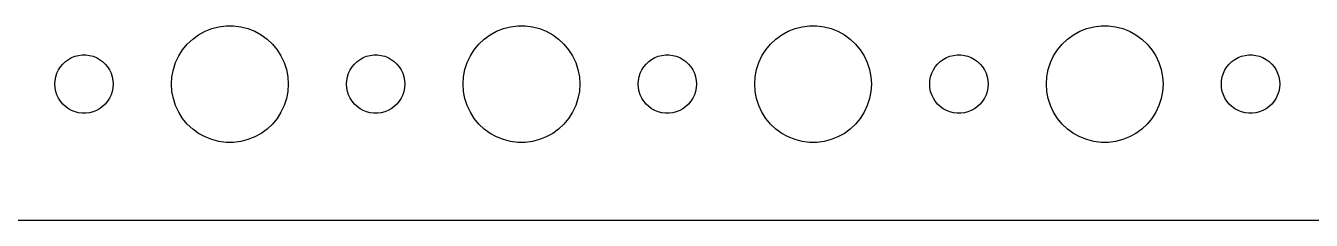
# Model space of a CAD drawing. Header units: metres. Extents: x -134 to 134, y 518 to 1078.
# Drawn here: x -3 to 63.1, y 518 to 528 of the extents above; entities that cross this region are included whole.
import ezdxf

# ---------------------------------------------------------------- set-up
doc = ezdxf.new("R2010")
doc.units = ezdxf.units.M

msp = doc.modelspace()

# ---------------------------------------------------------------- linework, layer by layer
for p, q in [((5.89252, 527.533), (6.22266, 527.714)), ((6.22266, 527.714), (6.57294, 527.853)), ((6.57294, 527.853), (6.93785, 527.947)), ((6.93785, 527.947), (7.31161, 527.994)), ((7.31161, 527.994), (7.68837, 527.994)), ((7.68837, 527.994), (8.06213, 527.947)), ((8.06213, 527.947), (8.42705, 527.853)), ((8.42705, 527.853), (8.77733, 527.714)), ((8.77733, 527.714), (9.10747, 527.533)), ((20.8925, 527.533), (21.2227, 527.714)), ((21.2227, 527.714), (21.5729, 527.853)), ((21.5729, 527.853), (21.9379, 527.947)), ((21.9379, 527.947), (22.3116, 527.994)), ((22.3116, 527.994), (22.6884, 527.994)), ((22.6884, 527.994), (23.0621, 527.947)), ((23.0621, 527.947), (23.427, 527.853)), ((23.427, 527.853), (23.7773, 527.714)), ((23.7773, 527.714), (24.1075, 527.533)), ((35.8925, 527.533), (36.2227, 527.714)), ((36.2227, 527.714), (36.5729, 527.853)), ((36.5729, 527.853), (36.9379, 527.947)), ((36.9379, 527.947), (37.3116, 527.994)), ((37.3116, 527.994), (37.6884, 527.994)), ((37.6884, 527.994), (38.0621, 527.947)), ((38.0621, 527.947), (38.427, 527.853)), ((38.427, 527.853), (38.7773, 527.714)), ((38.7773, 527.714), (39.1075, 527.533)), ((50.8925, 527.533), (51.2227, 527.714)), ((51.2227, 527.714), (51.5729, 527.853)), ((51.5729, 527.853), (51.9379, 527.947)), ((51.9379, 527.947), (52.3116, 527.994)), ((52.3116, 527.994), (52.6884, 527.994)), ((52.6884, 527.994), (53.0621, 527.947)), ((53.0621, 527.947), (53.427, 527.853)), ((53.427, 527.853), (53.7773, 527.714)), ((53.7773, 527.714), (54.1075, 527.533)), ((5.07294, 526.763), (5.31308, 527.054)), ((5.31308, 527.054), (5.58772, 527.312)), ((5.58772, 527.312), (5.89252, 527.533)), ((9.10747, 527.533), (9.41226, 527.312)), ((9.41226, 527.312), (9.6869, 527.054)), ((9.6869, 527.054), (9.92705, 526.763)), ((20.0729, 526.763), (20.3131, 527.054)), ((20.3131, 527.054), (20.5877, 527.312)), ((20.5877, 527.312), (20.8925, 527.533)), ((24.1075, 527.533), (24.4123, 527.312)), ((24.4123, 527.312), (24.6869, 527.054)), ((24.6869, 527.054), (24.927, 526.763)), ((35.0729, 526.763), (35.3131, 527.054)), ((35.3131, 527.054), (35.5877, 527.312)), ((35.5877, 527.312), (35.8925, 527.533)), ((39.1075, 527.533), (39.4123, 527.312)), ((39.4123, 527.312), (39.6869, 527.054)), ((39.6869, 527.054), (39.927, 526.763)), ((50.0729, 526.763), (50.3131, 527.054)), ((50.3131, 527.054), (50.5877, 527.312)), ((50.5877, 527.312), (50.8925, 527.533)), ((54.1075, 527.533), (54.4123, 527.312)), ((54.4123, 527.312), (54.6869, 527.054)), ((54.6869, 527.054), (54.927, 526.763)), ((-0.80373, 526.266), (-0.63866, 526.357)), ((-0.63866, 526.357), (-0.46352, 526.427)), ((-0.46352, 526.427), (-0.28107, 526.473)), ((-0.28107, 526.473), (-0.09418, 526.497)), ((-0.09418, 526.497), (0.09418, 526.497)), ((0.09418, 526.497), (0.28107, 526.473)), ((0.28107, 526.473), (0.46352, 526.427)), ((0.46352, 526.427), (0.63866, 526.357)), ((0.63866, 526.357), (0.80373, 526.266)), ((4.71066, 526.104), (4.87108, 526.445)), ((4.87108, 526.445), (5.07294, 526.763)), ((9.92705, 526.763), (10.1289, 526.445)), ((10.1289, 526.445), (10.2893, 526.104)), ((14.1963, 526.266), (14.3613, 526.357)), ((14.3613, 526.357), (14.5365, 526.427)), ((14.5365, 526.427), (14.7189, 526.473)), ((14.7189, 526.473), (14.9058, 526.497)), ((14.9058, 526.497), (15.0942, 526.497)), ((15.0942, 526.497), (15.2811, 526.473)), ((15.2811, 526.473), (15.4635, 526.427)), ((15.4635, 526.427), (15.6387, 526.357)), ((15.6387, 526.357), (15.8037, 526.266)), ((19.7107, 526.104), (19.8711, 526.445)), ((19.8711, 526.445), (20.0729, 526.763)), ((24.927, 526.763), (25.1289, 526.445)), ((25.1289, 526.445), (25.2893, 526.104)), ((29.1963, 526.266), (29.3613, 526.357)), ((29.3613, 526.357), (29.5365, 526.427)), ((29.5365, 526.427), (29.7189, 526.473)), ((29.7189, 526.473), (29.9058, 526.497)), ((29.9058, 526.497), (30.0942, 526.497)), ((30.0942, 526.497), (30.2811, 526.473)), ((30.2811, 526.473), (30.4635, 526.427)), ((30.4635, 526.427), (30.6387, 526.357)), ((30.6387, 526.357), (30.8037, 526.266)), ((34.7107, 526.104), (34.8711, 526.445)), ((34.8711, 526.445), (35.0729, 526.763)), ((39.927, 526.763), (40.1289, 526.445)), ((40.1289, 526.445), (40.2893, 526.104)), ((44.1963, 526.266), (44.3613, 526.357)), ((44.3613, 526.357), (44.5365, 526.427)), ((44.5365, 526.427), (44.7189, 526.473)), ((44.7189, 526.473), (44.9058, 526.497)), ((44.9058, 526.497), (45.0942, 526.497)), ((45.0942, 526.497), (45.2811, 526.473)), ((45.2811, 526.473), (45.4635, 526.427)), ((45.4635, 526.427), (45.6387, 526.357)), ((45.6387, 526.357), (45.8037, 526.266)), ((49.7107, 526.104), (49.8711, 526.445)), ((49.8711, 526.445), (50.0729, 526.763)), ((54.927, 526.763), (55.1289, 526.445)), ((55.1289, 526.445), (55.2893, 526.104)), ((59.1963, 526.266), (59.3613, 526.357)), ((59.3613, 526.357), (59.5365, 526.427)), ((59.5365, 526.427), (59.7189, 526.473)), ((59.7189, 526.473), (59.9058, 526.497)), ((59.9058, 526.497), (60.0942, 526.497)), ((60.0942, 526.497), (60.2811, 526.473)), ((60.2811, 526.473), (60.4635, 526.427)), ((60.4635, 526.427), (60.6387, 526.357)), ((60.6387, 526.357), (60.8037, 526.266)), ((-1.39465, 525.552), (-1.31445, 525.723)), ((-1.31445, 525.723), (-1.21352, 525.882)), ((-1.21352, 525.882), (-1.09344, 526.027)), ((-1.09344, 526.027), (-0.95613, 526.156)), ((-0.95613, 526.156), (-0.80373, 526.266)), ((0.80373, 526.266), (0.95613, 526.156)), ((0.95613, 526.156), (1.09344, 526.027)), ((1.09344, 526.027), (1.21352, 525.882)), ((1.21352, 525.882), (1.31445, 525.723)), ((1.31445, 525.723), (1.39465, 525.552)), ((4.52365, 525.376), (4.59424, 525.746)), ((4.59424, 525.746), (4.71066, 526.104)), ((10.2893, 526.104), (10.4057, 525.746)), ((10.4057, 525.746), (10.4763, 525.376)), ((13.6053, 525.552), (13.6855, 525.723)), ((13.6855, 525.723), (13.7865, 525.882)), ((13.7865, 525.882), (13.9065, 526.027)), ((13.9065, 526.027), (14.0439, 526.156)), ((14.0439, 526.156), (14.1963, 526.266)), ((15.8037, 526.266), (15.9561, 526.156)), ((15.9561, 526.156), (16.0934, 526.027)), ((16.0934, 526.027), (16.2135, 525.882)), ((16.2135, 525.882), (16.3145, 525.723)), ((16.3145, 525.723), (16.3947, 525.552)), ((19.5237, 525.376), (19.5942, 525.746)), ((19.5942, 525.746), (19.7107, 526.104)), ((25.2893, 526.104), (25.4057, 525.746)), ((25.4057, 525.746), (25.4763, 525.376)), ((28.6053, 525.552), (28.6855, 525.723)), ((28.6855, 525.723), (28.7865, 525.882)), ((28.7865, 525.882), (28.9065, 526.027)), ((28.9065, 526.027), (29.0439, 526.156)), ((29.0439, 526.156), (29.1963, 526.266)), ((30.8037, 526.266), (30.9561, 526.156)), ((30.9561, 526.156), (31.0934, 526.027)), ((31.0934, 526.027), (31.2135, 525.882)), ((31.2135, 525.882), (31.3145, 525.723)), ((31.3145, 525.723), (31.3947, 525.552)), ((34.5237, 525.376), (34.5942, 525.746)), ((34.5942, 525.746), (34.7107, 526.104)), ((40.2893, 526.104), (40.4057, 525.746)), ((40.4057, 525.746), (40.4763, 525.376)), ((43.6053, 525.552), (43.6855, 525.723)), ((43.6855, 525.723), (43.7865, 525.882)), ((43.7865, 525.882), (43.9065, 526.027)), ((43.9065, 526.027), (44.0439, 526.156)), ((44.0439, 526.156), (44.1963, 526.266)), ((45.8037, 526.266), (45.9561, 526.156)), ((45.9561, 526.156), (46.0934, 526.027)), ((46.0934, 526.027), (46.2135, 525.882)), ((46.2135, 525.882), (46.3145, 525.723)), ((46.3145, 525.723), (46.3947, 525.552)), ((49.5237, 525.376), (49.5942, 525.746)), ((49.5942, 525.746), (49.7107, 526.104)), ((55.2893, 526.104), (55.4057, 525.746)), ((55.4057, 525.746), (55.4763, 525.376)), ((58.6053, 525.552), (58.6855, 525.723)), ((58.6855, 525.723), (58.7865, 525.882)), ((58.7865, 525.882), (58.9065, 526.027)), ((58.9065, 526.027), (59.0439, 526.156)), ((59.0439, 526.156), (59.1963, 526.266)), ((60.8037, 526.266), (60.9561, 526.156)), ((60.9561, 526.156), (61.0934, 526.027)), ((61.0934, 526.027), (61.2135, 525.882)), ((61.2135, 525.882), (61.3145, 525.723)), ((61.3145, 525.723), (61.3947, 525.552)), ((-1.5, 525), (-1.48816, 525.188)), ((-1.48816, 525.188), (-1.45287, 525.373)), ((-1.45287, 525.373), (-1.39465, 525.552)), ((1.39465, 525.552), (1.45287, 525.373)), ((1.45287, 525.373), (1.48816, 525.188)), ((1.48816, 525.188), (1.5, 525)), ((4.5, 525), (4.52365, 525.376)), ((10.4763, 525.376), (10.5, 525)), ((13.5, 525), (13.5118, 525.188)), ((13.5118, 525.188), (13.5471, 525.373)), ((13.5471, 525.373), (13.6053, 525.552)), ((16.3947, 525.552), (16.4529, 525.373)), ((16.4529, 525.373), (16.4882, 525.188)), ((16.4882, 525.188), (16.5, 525)), ((19.5, 525), (19.5237, 525.376)), ((25.4763, 525.376), (25.5, 525)), ((28.5, 525), (28.5118, 525.188)), ((28.5118, 525.188), (28.5471, 525.373)), ((28.5471, 525.373), (28.6053, 525.552)), ((31.3947, 525.552), (31.4529, 525.373)), ((31.4529, 525.373), (31.4882, 525.188)), ((31.4882, 525.188), (31.5, 525)), ((34.5, 525), (34.5237, 525.376)), ((40.4763, 525.376), (40.5, 525)), ((43.5, 525), (43.5118, 525.188)), ((43.5118, 525.188), (43.5471, 525.373)), ((43.5471, 525.373), (43.6053, 525.552)), ((46.3947, 525.552), (46.4529, 525.373)), ((46.4529, 525.373), (46.4882, 525.188)), ((46.4882, 525.188), (46.5, 525)), ((49.5, 525), (49.5237, 525.376)), ((55.4763, 525.376), (55.5, 525)), ((58.5, 525), (58.5118, 525.188)), ((58.5118, 525.188), (58.5471, 525.373)), ((58.5471, 525.373), (58.6053, 525.552)), ((61.3947, 525.552), (61.4529, 525.373)), ((61.4529, 525.373), (61.4882, 525.188)), ((61.4882, 525.188), (61.5, 525)), ((-1.48816, 524.812), (-1.5, 525)), ((-1.45287, 524.627), (-1.48816, 524.812)), ((-1.39465, 524.448), (-1.45287, 524.627)), ((-1.31445, 524.277), (-1.39465, 524.448)), ((1.39465, 524.448), (1.31445, 524.277)), ((1.45287, 524.627), (1.39465, 524.448)), ((1.48816, 524.812), (1.45287, 524.627)), ((1.5, 525), (1.48816, 524.812)), ((4.52365, 524.624), (4.5, 525)), ((4.59424, 524.254), (4.52365, 524.624)), ((10.4763, 524.624), (10.4057, 524.254)), ((10.5, 525), (10.4763, 524.624)), ((13.5118, 524.812), (13.5, 525)), ((13.5471, 524.627), (13.5118, 524.812)), ((13.6053, 524.448), (13.5471, 524.627)), ((13.6855, 524.277), (13.6053, 524.448)), ((16.3947, 524.448), (16.3145, 524.277)), ((16.4529, 524.627), (16.3947, 524.448)), ((16.4882, 524.812), (16.4529, 524.627)), ((16.5, 525), (16.4882, 524.812)), ((19.5237, 524.624), (19.5, 525)), ((19.5942, 524.254), (19.5237, 524.624)), ((25.4763, 524.624), (25.4057, 524.254)), ((25.5, 525), (25.4763, 524.624)), ((28.5118, 524.812), (28.5, 525)), ((28.5471, 524.627), (28.5118, 524.812)), ((28.6053, 524.448), (28.5471, 524.627)), ((28.6855, 524.277), (28.6053, 524.448)), ((31.3947, 524.448), (31.3145, 524.277)), ((31.4529, 524.627), (31.3947, 524.448)), ((31.4882, 524.812), (31.4529, 524.627)), ((31.5, 525), (31.4882, 524.812)), ((34.5237, 524.624), (34.5, 525)), ((34.5942, 524.254), (34.5237, 524.624)), ((40.4763, 524.624), (40.4057, 524.254)), ((40.5, 525), (40.4763, 524.624)), ((43.5118, 524.812), (43.5, 525)), ((43.5471, 524.627), (43.5118, 524.812)), ((43.6053, 524.448), (43.5471, 524.627)), ((43.6855, 524.277), (43.6053, 524.448)), ((46.3947, 524.448), (46.3145, 524.277)), ((46.4529, 524.627), (46.3947, 524.448)), ((46.4882, 524.812), (46.4529, 524.627)), ((46.5, 525), (46.4882, 524.812)), ((49.5237, 524.624), (49.5, 525)), ((49.5942, 524.254), (49.5237, 524.624)), ((55.4763, 524.624), (55.4057, 524.254)), ((55.5, 525), (55.4763, 524.624)), ((58.5118, 524.812), (58.5, 525)), ((58.5471, 524.627), (58.5118, 524.812)), ((58.6053, 524.448), (58.5471, 524.627)), ((58.6855, 524.277), (58.6053, 524.448)), ((61.3947, 524.448), (61.3145, 524.277)), ((61.4529, 524.627), (61.3947, 524.448)), ((61.4882, 524.812), (61.4529, 524.627)), ((61.5, 525), (61.4882, 524.812)), ((-1.21352, 524.118), (-1.31445, 524.277)), ((-1.09344, 523.973), (-1.21352, 524.118)), ((-0.95613, 523.844), (-1.09344, 523.973)), ((-0.80373, 523.734), (-0.95613, 523.844)), ((-0.63866, 523.643), (-0.80373, 523.734)), ((0.80373, 523.734), (0.63866, 523.643)), ((0.95613, 523.844), (0.80373, 523.734)), ((1.09344, 523.973), (0.95613, 523.844)), ((1.21352, 524.118), (1.09344, 523.973)), ((1.31445, 524.277), (1.21352, 524.118)), ((4.71066, 523.896), (4.59424, 524.254)), ((4.87108, 523.555), (4.71066, 523.896)), ((10.2893, 523.896), (10.1289, 523.555)), ((10.4057, 524.254), (10.2893, 523.896)), ((13.7865, 524.118), (13.6855, 524.277)), ((13.9065, 523.973), (13.7865, 524.118)), ((14.0439, 523.844), (13.9065, 523.973)), ((14.1963, 523.734), (14.0439, 523.844)), ((14.3613, 523.643), (14.1963, 523.734)), ((15.8037, 523.734), (15.6387, 523.643)), ((15.9561, 523.844), (15.8037, 523.734)), ((16.0934, 523.973), (15.9561, 523.844)), ((16.2135, 524.118), (16.0934, 523.973)), ((16.3145, 524.277), (16.2135, 524.118)), ((19.7107, 523.896), (19.5942, 524.254)), ((19.8711, 523.555), (19.7107, 523.896)), ((25.2893, 523.896), (25.1289, 523.555)), ((25.4057, 524.254), (25.2893, 523.896)), ((28.7865, 524.118), (28.6855, 524.277)), ((28.9065, 523.973), (28.7865, 524.118)), ((29.0439, 523.844), (28.9065, 523.973)), ((29.1963, 523.734), (29.0439, 523.844)), ((29.3613, 523.643), (29.1963, 523.734)), ((30.8037, 523.734), (30.6387, 523.643)), ((30.9561, 523.844), (30.8037, 523.734)), ((31.0934, 523.973), (30.9561, 523.844)), ((31.2135, 524.118), (31.0934, 523.973)), ((31.3145, 524.277), (31.2135, 524.118)), ((34.7107, 523.896), (34.5942, 524.254)), ((34.8711, 523.555), (34.7107, 523.896)), ((40.2893, 523.896), (40.1289, 523.555)), ((40.4057, 524.254), (40.2893, 523.896)), ((43.7865, 524.118), (43.6855, 524.277)), ((43.9065, 523.973), (43.7865, 524.118)), ((44.0439, 523.844), (43.9065, 523.973)), ((44.1963, 523.734), (44.0439, 523.844)), ((44.3613, 523.643), (44.1963, 523.734)), ((45.8037, 523.734), (45.6387, 523.643)), ((45.9561, 523.844), (45.8037, 523.734)), ((46.0934, 523.973), (45.9561, 523.844)), ((46.2135, 524.118), (46.0934, 523.973)), ((46.3145, 524.277), (46.2135, 524.118)), ((49.7107, 523.896), (49.5942, 524.254)), ((49.8711, 523.555), (49.7107, 523.896)), ((55.2893, 523.896), (55.1289, 523.555)), ((55.4057, 524.254), (55.2893, 523.896)), ((58.7865, 524.118), (58.6855, 524.277)), ((58.9065, 523.973), (58.7865, 524.118)), ((59.0439, 523.844), (58.9065, 523.973)), ((59.1963, 523.734), (59.0439, 523.844)), ((59.3613, 523.643), (59.1963, 523.734)), ((60.8037, 523.734), (60.6387, 523.643)), ((60.9561, 523.844), (60.8037, 523.734)), ((61.0934, 523.973), (60.9561, 523.844)), ((61.2135, 524.118), (61.0934, 523.973)), ((61.3145, 524.277), (61.2135, 524.118)), ((-0.46352, 523.573), (-0.63866, 523.643)), ((-0.28107, 523.527), (-0.46352, 523.573)), ((-0.09418, 523.503), (-0.28107, 523.527)), ((0.09418, 523.503), (-0.09418, 523.503)), ((0.28107, 523.527), (0.09418, 523.503)), ((0.46352, 523.573), (0.28107, 523.527)), ((0.63866, 523.643), (0.46352, 523.573)), ((5.07294, 523.237), (4.87108, 523.555)), ((5.31308, 522.946), (5.07294, 523.237)), ((9.92705, 523.237), (9.6869, 522.946)), ((10.1289, 523.555), (9.92705, 523.237)), ((14.5365, 523.573), (14.3613, 523.643)), ((14.7189, 523.527), (14.5365, 523.573)), ((14.9058, 523.503), (14.7189, 523.527)), ((15.0942, 523.503), (14.9058, 523.503)), ((15.2811, 523.527), (15.0942, 523.503)), ((15.4635, 523.573), (15.2811, 523.527)), ((15.6387, 523.643), (15.4635, 523.573)), ((20.0729, 523.237), (19.8711, 523.555)), ((20.3131, 522.946), (20.0729, 523.237)), ((24.927, 523.237), (24.6869, 522.946)), ((25.1289, 523.555), (24.927, 523.237)), ((29.5365, 523.573), (29.3613, 523.643)), ((29.7189, 523.527), (29.5365, 523.573)), ((29.9058, 523.503), (29.7189, 523.527)), ((30.0942, 523.503), (29.9058, 523.503)), ((30.2811, 523.527), (30.0942, 523.503)), ((30.4635, 523.573), (30.2811, 523.527)), ((30.6387, 523.643), (30.4635, 523.573)), ((35.0729, 523.237), (34.8711, 523.555)), ((35.3131, 522.946), (35.0729, 523.237)), ((39.927, 523.237), (39.6869, 522.946)), ((40.1289, 523.555), (39.927, 523.237)), ((44.5365, 523.573), (44.3613, 523.643)), ((44.7189, 523.527), (44.5365, 523.573)), ((44.9058, 523.503), (44.7189, 523.527)), ((45.0942, 523.503), (44.9058, 523.503)), ((45.2811, 523.527), (45.0942, 523.503)), ((45.4635, 523.573), (45.2811, 523.527)), ((45.6387, 523.643), (45.4635, 523.573)), ((50.0729, 523.237), (49.8711, 523.555)), ((50.3131, 522.946), (50.0729, 523.237)), ((54.927, 523.237), (54.6869, 522.946)), ((55.1289, 523.555), (54.927, 523.237)), ((59.5365, 523.573), (59.3613, 523.643)), ((59.7189, 523.527), (59.5365, 523.573)), ((59.9058, 523.503), (59.7189, 523.527)), ((60.0942, 523.503), (59.9058, 523.503)), ((60.2811, 523.527), (60.0942, 523.503)), ((60.4635, 523.573), (60.2811, 523.527)), ((60.6387, 523.643), (60.4635, 523.573)), ((5.58772, 522.688), (5.31308, 522.946)), ((5.89252, 522.467), (5.58772, 522.688)), ((6.22266, 522.286), (5.89252, 522.467)), ((9.10747, 522.467), (8.77733, 522.286)), ((9.41226, 522.688), (9.10747, 522.467)), ((9.6869, 522.946), (9.41226, 522.688)), ((20.5877, 522.688), (20.3131, 522.946)), ((20.8925, 522.467), (20.5877, 522.688)), ((21.2227, 522.286), (20.8925, 522.467)), ((24.1075, 522.467), (23.7773, 522.286)), ((24.4123, 522.688), (24.1075, 522.467)), ((24.6869, 522.946), (24.4123, 522.688)), ((35.5877, 522.688), (35.3131, 522.946)), ((35.8925, 522.467), (35.5877, 522.688)), ((36.2227, 522.286), (35.8925, 522.467)), ((39.1075, 522.467), (38.7773, 522.286)), ((39.4123, 522.688), (39.1075, 522.467)), ((39.6869, 522.946), (39.4123, 522.688)), ((50.5877, 522.688), (50.3131, 522.946)), ((50.8925, 522.467), (50.5877, 522.688)), ((51.2227, 522.286), (50.8925, 522.467)), ((54.1075, 522.467), (53.7773, 522.286)), ((54.4123, 522.688), (54.1075, 522.467)), ((54.6869, 522.946), (54.4123, 522.688)), ((6.57294, 522.147), (6.22266, 522.286)), ((6.93785, 522.053), (6.57294, 522.147)), ((7.31161, 522.006), (6.93785, 522.053)), ((7.68837, 522.006), (7.31161, 522.006)), ((8.06213, 522.053), (7.68837, 522.006)), ((8.42705, 522.147), (8.06213, 522.053)), ((8.77733, 522.286), (8.42705, 522.147)), ((21.5729, 522.147), (21.2227, 522.286)), ((21.9379, 522.053), (21.5729, 522.147)), ((22.3116, 522.006), (21.9379, 522.053)), ((22.6884, 522.006), (22.3116, 522.006)), ((23.0621, 522.053), (22.6884, 522.006)), ((23.427, 522.147), (23.0621, 522.053)), ((23.7773, 522.286), (23.427, 522.147)), ((36.5729, 522.147), (36.2227, 522.286)), ((36.9379, 522.053), (36.5729, 522.147)), ((37.3116, 522.006), (36.9379, 522.053)), ((37.6884, 522.006), (37.3116, 522.006)), ((38.0621, 522.053), (37.6884, 522.006)), ((38.427, 522.147), (38.0621, 522.053)), ((38.7773, 522.286), (38.427, 522.147)), ((51.5729, 522.147), (51.2227, 522.286)), ((51.9379, 522.053), (51.5729, 522.147)), ((52.3116, 522.006), (51.9379, 522.053)), ((52.6884, 522.006), (52.3116, 522.006)), ((53.0621, 522.053), (52.6884, 522.006)), ((53.427, 522.147), (53.0621, 522.053)), ((53.7773, 522.286), (53.427, 522.147)), ((-129.814, 518.01), (129.814, 518.01))]:
    msp.add_line(p, q)

doc.saveas('drawing.dxf')
